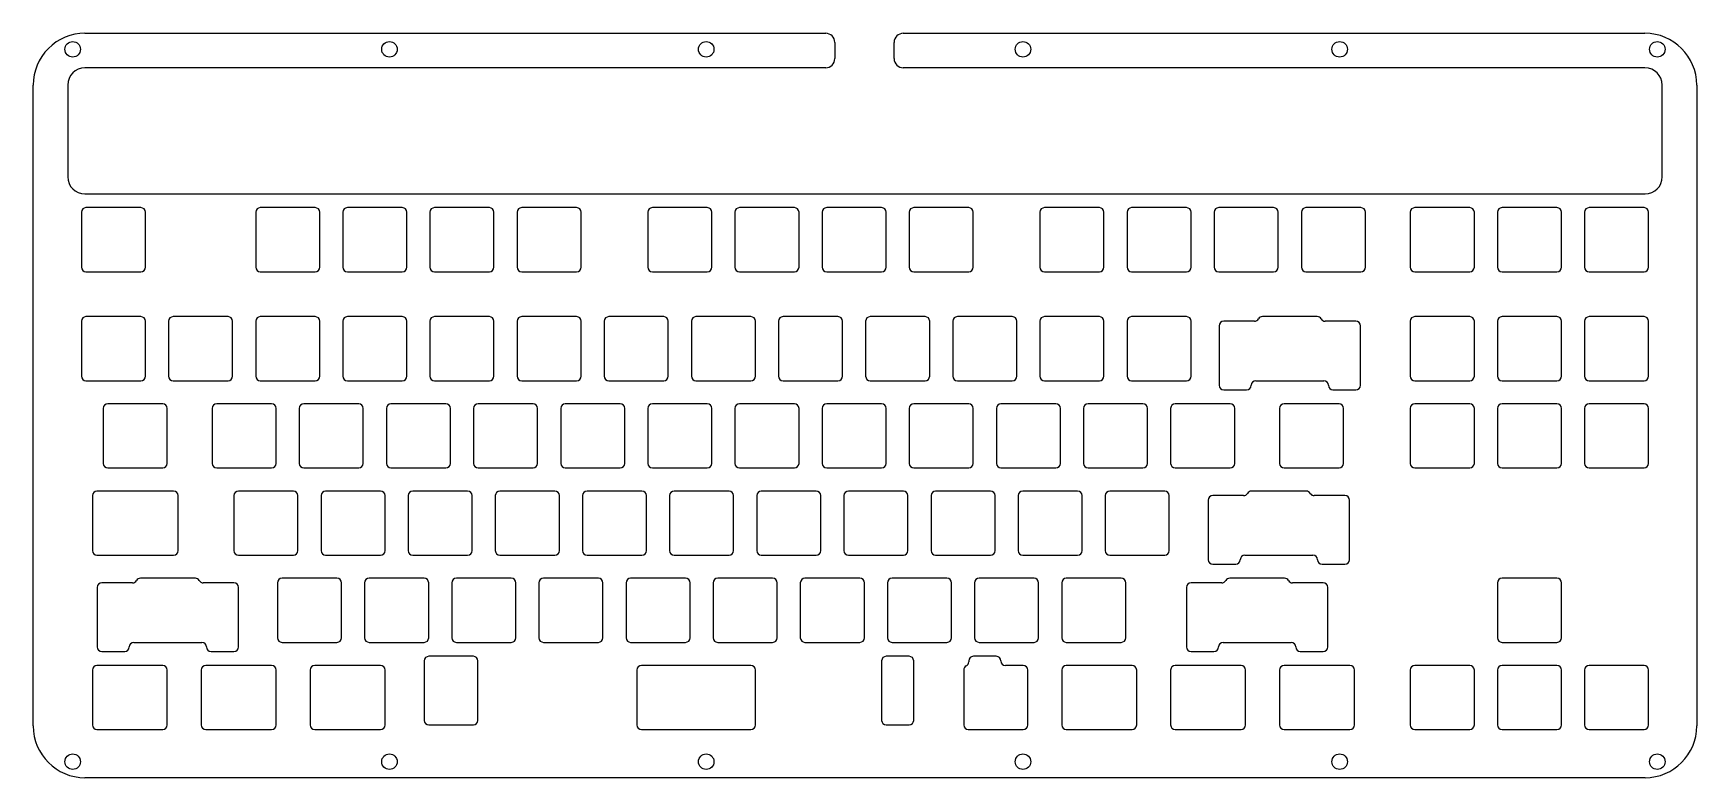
# Model space of a CAD drawing. Header units: millimetres. Extents: x 6 to 369, y 8 to 171.
import ezdxf

# ---------------------------------------------------------------- set-up
doc = ezdxf.new("R2010")
doc.units = ezdxf.units.MM

msp = doc.modelspace()

# ---------------------------------------------------------------- linework, layer by layer
at = {"color": 0}
for p, q in [((17, 170.97), (178.93, 170.97)), ((195.9, 170.97), (358.05, 170.97)), ((180.93, 168.97), (180.93, 165.44)), ((193.9, 165.44), (193.9, 168.97)), ((178.93, 163.44), (17, 163.44)), ((358.05, 163.44), (195.9, 163.44)), ((5.7, 19.66), (5.7, 159.66)), ((13.22, 159.66), (13.22, 139.63)), ((361.83, 139.63), (361.83, 159.66)), ((369.36, 159.66), (369.36, 19.66)), ((16.97, 135.88), (358.08, 135.88)), ((16.22, 131.88), (16.22, 119.88)), ((29.22, 132.88), (17.22, 132.88)), ((30.22, 119.88), (30.22, 131.88)), ((54.32, 131.88), (54.32, 119.88)), ((67.32, 132.88), (55.32, 132.88)), ((68.32, 119.88), (68.32, 131.88)), ((73.37, 131.88), (73.37, 119.88)), ((86.37, 132.88), (74.37, 132.88)), ((87.37, 119.88), (87.37, 131.88)), ((92.42, 131.88), (92.42, 119.88)), ((105.42, 132.88), (93.42, 132.88)), ((106.42, 119.88), (106.42, 131.88)), ((111.47, 131.88), (111.47, 119.88)), ((124.47, 132.88), (112.47, 132.88)), ((125.47, 119.88), (125.47, 131.88)), ((140.05, 131.88), (140.05, 119.88)), ((153.05, 132.88), (141.05, 132.88)), ((154.05, 119.88), (154.05, 131.88)), ((159.1, 131.88), (159.1, 119.88)), ((172.1, 132.88), (160.1, 132.88)), ((173.1, 119.88), (173.1, 131.88)), ((178.15, 131.88), (178.15, 119.88)), ((191.15, 132.88), (179.15, 132.88)), ((192.15, 119.88), (192.15, 131.88)), ((197.2, 131.88), (197.2, 119.88)), ((210.2, 132.88), (198.2, 132.88)), ((211.2, 119.88), (211.2, 131.88)), ((225.77, 131.88), (225.77, 119.88)), ((238.77, 132.88), (226.77, 132.88)), ((239.77, 119.88), (239.77, 131.88)), ((244.82, 131.88), (244.82, 119.88)), ((257.82, 132.88), (245.82, 132.88)), ((258.82, 119.88), (258.82, 131.88)), ((263.87, 131.88), (263.87, 119.88)), ((276.87, 132.88), (264.87, 132.88)), ((277.87, 119.88), (277.87, 131.88)), ((282.92, 131.88), (282.92, 119.88)), ((295.92, 132.88), (283.92, 132.88)), ((296.92, 119.88), (296.92, 131.88)), ((306.74, 131.88), (306.74, 119.88)), ((319.74, 132.88), (307.74, 132.88)), ((320.74, 119.88), (320.74, 131.88)), ((325.79, 131.88), (325.79, 119.88)), ((338.79, 132.88), (326.79, 132.88)), ((339.79, 119.88), (339.79, 131.88)), ((344.84, 131.88), (344.84, 119.88)), ((357.84, 132.88), (345.84, 132.88)), ((358.84, 119.88), (358.84, 131.88)), ((17.22, 118.88), (29.22, 118.88)), ((55.32, 118.88), (67.32, 118.88)), ((74.37, 118.88), (86.37, 118.88)), ((93.42, 118.88), (105.42, 118.88)), ((112.47, 118.88), (124.47, 118.88)), ((141.05, 118.88), (153.05, 118.88)), ((160.1, 118.88), (172.1, 118.88)), ((179.15, 118.88), (191.15, 118.88)), ((198.2, 118.88), (210.2, 118.88)), ((226.77, 118.88), (238.77, 118.88)), ((245.82, 118.88), (257.82, 118.88)), ((264.87, 118.88), (276.87, 118.88)), ((283.92, 118.88), (295.92, 118.88)), ((307.74, 118.88), (319.74, 118.88)), ((326.79, 118.88), (338.79, 118.88)), ((345.84, 118.88), (357.84, 118.88)), ((16.22, 108.07), (16.22, 96.07)), ((29.22, 109.07), (17.22, 109.07)), ((30.22, 96.07), (30.22, 108.07)), ((35.27, 108.07), (35.27, 96.07)), ((48.27, 109.07), (36.27, 109.07)), ((49.27, 96.07), (49.27, 108.07)), ((54.32, 108.07), (54.32, 96.07)), ((67.32, 109.07), (55.32, 109.07)), ((68.32, 96.07), (68.32, 108.07)), ((73.37, 108.07), (73.37, 96.07)), ((86.37, 109.07), (74.37, 109.07)), ((87.37, 96.07), (87.37, 108.07)), ((92.42, 108.07), (92.42, 96.07)), ((105.42, 109.07), (93.42, 109.07)), ((106.42, 96.07), (106.42, 108.07)), ((111.47, 108.07), (111.47, 96.07)), ((124.47, 109.07), (112.47, 109.07)), ((125.47, 96.07), (125.47, 108.07)), ((130.52, 108.07), (130.52, 96.07)), ((143.52, 109.07), (131.52, 109.07)), ((144.52, 96.07), (144.52, 108.07)), ((149.57, 108.07), (149.57, 96.07)), ((162.57, 109.07), (150.57, 109.07)), ((163.57, 96.07), (163.57, 108.07)), ((168.62, 108.07), (168.62, 96.07)), ((181.62, 109.07), (169.62, 109.07)), ((182.62, 96.07), (182.62, 108.07)), ((187.67, 108.07), (187.67, 96.07)), ((200.67, 109.07), (188.67, 109.07)), ((201.67, 96.07), (201.67, 108.07)), ((206.72, 108.07), (206.72, 96.07)), ((219.72, 109.07), (207.72, 109.07)), ((220.72, 96.07), (220.72, 108.07)), ((225.77, 108.07), (225.77, 96.07)), ((238.77, 109.07), (226.77, 109.07)), ((239.77, 96.07), (239.77, 108.07)), ((244.82, 108.07), (244.82, 96.07)), ((257.82, 109.07), (245.82, 109.07)), ((258.82, 96.07), (258.82, 108.07)), ((264.96, 107.07), (264.96, 94.07)), ((272.67, 108.07), (265.96, 108.07)), ((286.4, 109.07), (274.4, 109.07)), ((294.84, 108.07), (288.13, 108.07)), ((295.84, 94.07), (295.84, 107.07)), ((306.74, 108.07), (306.74, 96.07)), ((319.74, 109.07), (307.74, 109.07)), ((320.74, 96.07), (320.74, 108.07)), ((325.79, 108.07), (325.79, 96.07)), ((338.79, 109.07), (326.79, 109.07)), ((339.79, 96.07), (339.79, 108.07)), ((344.84, 108.07), (344.84, 96.07)), ((357.84, 109.07), (345.84, 109.07)), ((358.84, 96.07), (358.84, 108.07)), ((17.22, 95.07), (29.22, 95.07)), ((36.27, 95.07), (48.27, 95.07)), ((55.32, 95.07), (67.32, 95.07)), ((74.37, 95.07), (86.37, 95.07)), ((93.42, 95.07), (105.42, 95.07)), ((112.47, 95.07), (124.47, 95.07)), ((131.52, 95.07), (143.52, 95.07)), ((150.57, 95.07), (162.57, 95.07)), ((169.62, 95.07), (181.62, 95.07)), ((188.67, 95.07), (200.67, 95.07)), ((207.72, 95.07), (219.72, 95.07)), ((226.77, 95.07), (238.77, 95.07)), ((245.82, 95.07), (257.82, 95.07)), ((272.96, 95.07), (287.84, 95.07)), ((307.74, 95.07), (319.74, 95.07)), ((326.79, 95.07), (338.79, 95.07)), ((345.84, 95.07), (357.84, 95.07)), ((265.96, 93.07), (270.96, 93.07)), ((289.84, 93.07), (294.84, 93.07)), ((20.99, 89.02), (20.99, 77.02)), ((33.99, 90.02), (21.99, 90.02)), ((34.99, 77.02), (34.99, 89.02)), ((44.8, 89.02), (44.8, 77.02)), ((57.8, 90.02), (45.8, 90.02)), ((58.8, 77.02), (58.8, 89.02)), ((63.85, 89.02), (63.85, 77.02)), ((76.85, 90.02), (64.85, 90.02)), ((77.85, 77.02), (77.85, 89.02)), ((82.9, 89.02), (82.9, 77.02)), ((95.9, 90.02), (83.9, 90.02)), ((96.9, 77.02), (96.9, 89.02)), ((101.95, 89.02), (101.95, 77.02)), ((114.95, 90.02), (102.95, 90.02)), ((115.95, 77.02), (115.95, 89.02)), ((121, 89.02), (121, 77.02)), ((134, 90.02), (122, 90.02)), ((135, 77.02), (135, 89.02)), ((140.05, 89.02), (140.05, 77.02)), ((153.05, 90.02), (141.05, 90.02)), ((154.05, 77.02), (154.05, 89.02)), ((159.1, 89.02), (159.1, 77.02)), ((172.1, 90.02), (160.1, 90.02)), ((173.1, 77.02), (173.1, 89.02)), ((178.15, 89.02), (178.15, 77.02)), ((191.15, 90.02), (179.15, 90.02)), ((192.15, 77.02), (192.15, 89.02)), ((197.2, 89.02), (197.2, 77.02)), ((210.2, 90.02), (198.2, 90.02)), ((211.2, 77.02), (211.2, 89.02)), ((216.25, 89.02), (216.25, 77.02)), ((229.25, 90.02), (217.25, 90.02)), ((230.25, 77.02), (230.25, 89.02)), ((235.3, 89.02), (235.3, 77.02)), ((248.3, 90.02), (236.3, 90.02)), ((249.3, 77.02), (249.3, 89.02)), ((254.35, 89.02), (254.35, 77.02)), ((267.35, 90.02), (255.35, 90.02)), ((268.35, 77.02), (268.35, 89.02)), ((278.16, 89.02), (278.16, 77.02)), ((291.16, 90.02), (279.16, 90.02)), ((292.16, 77.02), (292.16, 89.02)), ((306.74, 89.02), (306.74, 77.02)), ((319.74, 90.02), (307.74, 90.02)), ((320.74, 77.02), (320.74, 89.02)), ((325.79, 89.02), (325.79, 77.02)), ((338.79, 90.02), (326.79, 90.02)), ((339.79, 77.02), (339.79, 89.02)), ((344.84, 89.02), (344.84, 77.02)), ((357.84, 90.02), (345.84, 90.02)), ((358.84, 77.02), (358.84, 89.02)), ((21.99, 76.02), (33.99, 76.02)), ((45.8, 76.02), (57.8, 76.02)), ((64.85, 76.02), (76.85, 76.02)), ((83.9, 76.02), (95.9, 76.02)), ((102.95, 76.02), (114.95, 76.02)), ((122, 76.02), (134, 76.02)), ((141.05, 76.02), (153.05, 76.02)), ((160.1, 76.02), (172.1, 76.02)), ((179.15, 76.02), (191.15, 76.02)), ((198.2, 76.02), (210.2, 76.02)), ((217.25, 76.02), (229.25, 76.02)), ((236.3, 76.02), (248.3, 76.02)), ((255.35, 76.02), (267.35, 76.02)), ((279.16, 76.02), (291.16, 76.02)), ((307.74, 76.02), (319.74, 76.02)), ((326.79, 76.02), (338.79, 76.02)), ((345.84, 76.02), (357.84, 76.02)), ((18.61, 69.97), (18.61, 57.97)), ((36.37, 70.97), (19.61, 70.97)), ((37.37, 57.97), (37.37, 69.97)), ((49.56, 69.97), (49.56, 57.97)), ((62.56, 70.97), (50.56, 70.97)), ((63.56, 57.97), (63.56, 69.97)), ((68.61, 69.97), (68.61, 57.97)), ((81.61, 70.97), (69.61, 70.97)), ((82.61, 57.97), (82.61, 69.97)), ((87.66, 69.97), (87.66, 57.97)), ((100.66, 70.97), (88.66, 70.97)), ((101.66, 57.97), (101.66, 69.97)), ((106.71, 69.97), (106.71, 57.97)), ((119.71, 70.97), (107.71, 70.97)), ((120.71, 57.97), (120.71, 69.97)), ((125.76, 69.97), (125.76, 57.97)), ((138.76, 70.97), (126.76, 70.97)), ((139.76, 57.97), (139.76, 69.97)), ((144.81, 69.97), (144.81, 57.97)), ((157.81, 70.97), (145.81, 70.97)), ((158.81, 57.97), (158.81, 69.97)), ((163.86, 69.97), (163.86, 57.97)), ((176.86, 70.97), (164.86, 70.97)), ((177.86, 57.97), (177.86, 69.97)), ((182.91, 69.97), (182.91, 57.97)), ((195.91, 70.97), (183.91, 70.97)), ((196.91, 57.97), (196.91, 69.97)), ((201.96, 69.97), (201.96, 57.97)), ((214.96, 70.97), (202.96, 70.97)), ((215.96, 57.97), (215.96, 69.97)), ((221.01, 69.97), (221.01, 57.97)), ((234.01, 70.97), (222.01, 70.97)), ((235.01, 57.97), (235.01, 69.97)), ((240.06, 69.97), (240.06, 57.97)), ((253.06, 70.97), (241.06, 70.97)), ((254.06, 57.97), (254.06, 69.97)), ((270.29, 69.97), (263.58, 69.97)), ((284.02, 70.97), (272.02, 70.97)), ((292.46, 69.97), (285.75, 69.97)), ((262.58, 68.97), (262.58, 55.97)), ((293.46, 55.97), (293.46, 68.97)), ((19.61, 56.97), (36.37, 56.97)), ((50.56, 56.97), (62.56, 56.97)), ((69.61, 56.97), (81.61, 56.97)), ((88.66, 56.97), (100.66, 56.97)), ((107.71, 56.97), (119.71, 56.97)), ((126.76, 56.97), (138.76, 56.97)), ((145.81, 56.97), (157.81, 56.97)), ((164.86, 56.97), (176.86, 56.97)), ((183.91, 56.97), (195.91, 56.97)), ((202.96, 56.97), (214.96, 56.97)), ((222.01, 56.97), (234.01, 56.97)), ((241.06, 56.97), (253.06, 56.97)), ((263.58, 54.97), (268.58, 54.97)), ((270.58, 56.97), (285.46, 56.97)), ((287.46, 54.97), (292.46, 54.97)), ((27.4, 50.92), (20.69, 50.92)), ((41.13, 51.92), (29.13, 51.92)), ((49.57, 50.92), (42.86, 50.92)), ((59.09, 50.92), (59.09, 38.92)), ((72.09, 51.92), (60.09, 51.92)), ((73.09, 38.92), (73.09, 50.92)), ((78.14, 50.92), (78.14, 38.92)), ((91.14, 51.92), (79.14, 51.92)), ((92.14, 38.92), (92.14, 50.92)), ((97.19, 50.92), (97.19, 38.92)), ((110.19, 51.92), (98.19, 51.92)), ((111.19, 38.92), (111.19, 50.92)), ((116.24, 50.92), (116.24, 38.92)), ((129.24, 51.92), (117.24, 51.92)), ((130.24, 38.92), (130.24, 50.92)), ((135.29, 50.92), (135.29, 38.92)), ((148.29, 51.92), (136.29, 51.92)), ((149.29, 38.92), (149.29, 50.92)), ((154.34, 50.92), (154.34, 38.92)), ((167.34, 51.92), (155.34, 51.92)), ((168.34, 38.92), (168.34, 50.92)), ((173.39, 50.92), (173.39, 38.92)), ((186.39, 51.92), (174.39, 51.92)), ((187.39, 38.92), (187.39, 50.92)), ((192.44, 50.92), (192.44, 38.92)), ((205.44, 51.92), (193.44, 51.92)), ((206.44, 38.92), (206.44, 50.92)), ((211.49, 50.92), (211.49, 38.92)), ((224.49, 51.92), (212.49, 51.92)), ((225.49, 38.92), (225.49, 50.92)), ((230.54, 50.92), (230.54, 38.92)), ((243.54, 51.92), (231.54, 51.92)), ((244.54, 38.92), (244.54, 50.92)), ((265.52, 50.92), (258.82, 50.92)), ((279.26, 51.92), (267.26, 51.92)), ((287.69, 50.92), (280.99, 50.92)), ((325.79, 50.92), (325.79, 38.92)), ((338.79, 51.92), (326.79, 51.92)), ((339.79, 38.92), (339.79, 50.92)), ((19.69, 49.92), (19.69, 36.92)), ((50.57, 36.92), (50.57, 49.92)), ((257.82, 49.92), (257.82, 36.92)), ((288.69, 36.92), (288.69, 49.92)), ((27.69, 37.92), (42.57, 37.92)), ((60.09, 37.92), (72.09, 37.92)), ((79.14, 37.92), (91.14, 37.92)), ((98.19, 37.92), (110.19, 37.92)), ((117.24, 37.92), (129.24, 37.92)), ((136.29, 37.92), (148.29, 37.92)), ((155.34, 37.92), (167.34, 37.92)), ((174.39, 37.92), (186.39, 37.92)), ((193.44, 37.92), (205.44, 37.92)), ((212.49, 37.92), (224.49, 37.92)), ((231.54, 37.92), (243.54, 37.92)), ((265.82, 37.92), (280.69, 37.92)), ((326.79, 37.92), (338.79, 37.92)), ((33.99, 32.87), (19.61, 32.87)), ((20.69, 35.92), (25.69, 35.92)), ((57.8, 32.87), (43.42, 32.87)), ((44.57, 35.92), (49.57, 35.92)), ((81.61, 32.87), (67.23, 32.87)), ((91.17, 33.87), (91.17, 20.87)), ((101.92, 34.87), (92.17, 34.87)), ((102.92, 20.87), (102.92, 33.87)), ((162.57, 32.87), (138.67, 32.87)), ((191.17, 33.87), (191.17, 20.87)), ((197.17, 34.87), (192.17, 34.87)), ((198.17, 20.87), (198.17, 33.87)), ((210.22, 33.87), (210.22, 33.67)), ((216.22, 34.87), (211.22, 34.87)), ((222.11, 32.87), (218.22, 32.87)), ((245.92, 32.87), (231.54, 32.87)), ((269.73, 32.87), (255.35, 32.87)), ((258.82, 35.92), (263.82, 35.92)), ((293.54, 32.87), (279.16, 32.87)), ((282.69, 35.92), (287.69, 35.92)), ((319.74, 32.87), (307.74, 32.87)), ((338.79, 32.87), (326.79, 32.87)), ((357.84, 32.87), (345.84, 32.87)), ((18.61, 31.87), (18.61, 19.87)), ((34.99, 19.87), (34.99, 31.87)), ((42.42, 31.87), (42.42, 19.87)), ((58.8, 19.87), (58.8, 31.87)), ((66.23, 31.87), (66.23, 19.87)), ((82.61, 19.87), (82.61, 31.87)), ((137.67, 31.87), (137.67, 19.87)), ((163.57, 19.87), (163.57, 31.87)), ((209.11, 31.87), (209.11, 19.87)), ((223.11, 19.87), (223.11, 31.87)), ((230.54, 31.87), (230.54, 19.87)), ((246.92, 19.87), (246.92, 31.87)), ((254.35, 31.87), (254.35, 19.87)), ((270.73, 19.87), (270.73, 31.87)), ((278.16, 31.87), (278.16, 19.87)), ((294.54, 19.87), (294.54, 31.87)), ((306.74, 31.87), (306.74, 19.87)), ((320.74, 19.87), (320.74, 31.87)), ((325.79, 31.87), (325.79, 19.87)), ((339.79, 19.87), (339.79, 31.87)), ((344.84, 31.87), (344.84, 19.87)), ((358.84, 19.87), (358.84, 31.87)), ((19.61, 18.87), (33.99, 18.87)), ((43.42, 18.87), (57.8, 18.87)), ((67.23, 18.87), (81.61, 18.87)), ((92.17, 19.87), (101.92, 19.87)), ((138.67, 18.87), (162.57, 18.87)), ((192.17, 19.87), (197.17, 19.87)), ((210.11, 18.87), (222.11, 18.87)), ((231.54, 18.87), (245.92, 18.87)), ((255.35, 18.87), (269.73, 18.87)), ((279.16, 18.87), (293.54, 18.87)), ((307.74, 18.87), (319.74, 18.87)), ((326.79, 18.87), (338.79, 18.87)), ((345.84, 18.87), (357.84, 18.87)), ((358.06, 8.35), (17, 8.35))]:
    msp.add_line(p, q, dxfattribs=at)
for centre in [(14.32, 167.47), (83.57, 167.47), (152.81, 167.47), (222.06, 167.47), (291.3, 167.47), (14.32, 11.85), (83.57, 11.85), (152.81, 11.85), (222.06, 11.85), (291.3, 11.85)]:
    msp.add_circle(centre, 1.7, dxfattribs=at)
at = {"linetype": 'Continuous'}
for centre in [(360.74, 167.47), (360.74, 11.85)]:
    msp.add_circle(centre, 1.7, dxfattribs=at)
at = {"color": 0}
for centre, radius, start, end in [((17, 159.66), 11.31, 90.0162, 180.0162), ((178.93, 168.97), 2, 0, 90), ((195.9, 168.97), 2, 90, 180), ((358.05, 159.66), 11.31, 0.0162, 90.0162), ((178.93, 165.44), 2, 270, 0), ((195.9, 165.44), 2, 180, 270), ((17, 159.66), 3.78, 90.052, 180.052), ((358.05, 159.66), 3.78, 0.052, 90.052), ((16.97, 139.63), 3.75, 180, 270), ((358.08, 139.63), 3.75, 270, 0), ((17.22, 131.88), 1, 90, 180), ((29.22, 131.88), 1, 0, 90), ((55.32, 131.88), 1, 90, 180), ((67.32, 131.88), 1, 0, 90), ((74.37, 131.88), 1, 90, 180), ((86.37, 131.88), 1, 0, 90), ((93.42, 131.88), 1, 90, 180), ((105.42, 131.88), 1, 0, 90), ((112.47, 131.88), 1, 90, 180), ((124.47, 131.88), 1, 0, 90), ((141.05, 131.88), 1, 90, 180), ((153.05, 131.88), 1, 0, 90), ((160.1, 131.88), 1, 90, 180), ((172.1, 131.88), 1, 0, 90), ((179.15, 131.88), 1, 90, 180), ((191.15, 131.88), 1, 0, 90), ((198.2, 131.88), 1, 90, 180), ((210.2, 131.88), 1, 0, 90), ((226.77, 131.88), 1, 90, 180), ((238.77, 131.88), 1, 0, 90), ((245.82, 131.88), 1, 90, 180), ((257.82, 131.88), 1, 0, 90), ((264.87, 131.88), 1, 90, 180), ((276.87, 131.88), 1, 0, 90), ((283.92, 131.88), 1, 90, 180), ((295.92, 131.88), 1, 0, 90), ((307.74, 131.88), 1, 90, 180), ((319.74, 131.88), 1, 0, 90), ((326.79, 131.88), 1, 90, 180), ((338.79, 131.88), 1, 0, 90), ((345.84, 131.88), 1, 90, 180), ((357.84, 131.88), 1, 0, 90), ((17.22, 119.88), 1, 180, 270), ((29.22, 119.88), 1, 270, 0), ((55.32, 119.88), 1, 180, 270), ((67.32, 119.88), 1, 270, 0), ((74.37, 119.88), 1, 180, 270), ((86.37, 119.88), 1, 270, 0), ((93.42, 119.88), 1, 180, 270), ((105.42, 119.88), 1, 270, 0), ((112.47, 119.88), 1, 180, 270), ((124.47, 119.88), 1, 270, 0), ((141.05, 119.88), 1, 180, 270), ((153.05, 119.88), 1, 270, 0), ((160.1, 119.88), 1, 180, 270), ((172.1, 119.88), 1, 270, 0), ((179.15, 119.88), 1, 180, 270), ((191.15, 119.88), 1, 270, 0), ((198.2, 119.88), 1, 180, 270), ((210.2, 119.88), 1, 270, 0), ((226.77, 119.88), 1, 180, 270), ((238.77, 119.88), 1, 270, 0), ((245.82, 119.88), 1, 180, 270), ((257.82, 119.88), 1, 270, 0), ((264.87, 119.88), 1, 180, 270), ((276.87, 119.88), 1, 270, 0), ((283.92, 119.88), 1, 180, 270), ((295.92, 119.88), 1, 270, 0), ((307.74, 119.88), 1, 180, 270), ((319.74, 119.88), 1, 270, 0), ((326.79, 119.88), 1, 180, 270), ((338.79, 119.88), 1, 270, 0), ((345.84, 119.88), 1, 180, 270), ((357.84, 119.88), 1, 270, 0), ((17.22, 108.07), 1, 90, 180), ((29.22, 108.07), 1, 0, 90), ((36.27, 108.07), 1, 90, 180), ((48.27, 108.07), 1, 0, 90), ((55.32, 108.07), 1, 90, 180), ((67.32, 108.07), 1, 0, 90), ((74.37, 108.07), 1, 90, 180), ((86.37, 108.07), 1, 0, 90), ((93.42, 108.07), 1, 90, 180), ((105.42, 108.07), 1, 0, 90), ((112.47, 108.07), 1, 90, 180), ((124.47, 108.07), 1, 0, 90), ((131.52, 108.07), 1, 90, 180), ((143.52, 108.07), 1, 0, 90), ((150.57, 108.07), 1, 90, 180), ((162.57, 108.07), 1, 0, 90), ((169.62, 108.07), 1, 90, 180), ((181.62, 108.07), 1, 0, 90), ((188.67, 108.07), 1, 90, 180), ((200.67, 108.07), 1, 0, 90), ((207.72, 108.07), 1, 90, 180), ((219.72, 108.07), 1, 0, 90), ((226.77, 108.07), 1, 90, 180), ((238.77, 108.07), 1, 0, 90), ((245.82, 108.07), 1, 90, 180), ((257.82, 108.07), 1, 0, 90), ((265.96, 107.07), 1, 90, 180), ((272.67, 109.07), 1, 270, 330), ((274.4, 108.07), 1, 90, 150), ((286.4, 108.07), 1, 30, 90), ((288.13, 109.07), 1, 210, 270), ((294.84, 107.07), 1, 0, 90), ((307.74, 108.07), 1, 90, 180), ((319.74, 108.07), 1, 0, 90), ((326.79, 108.07), 1, 90, 180), ((338.79, 108.07), 1, 0, 90), ((345.84, 108.07), 1, 90, 180), ((357.84, 108.07), 1, 0, 90), ((17.22, 96.07), 1, 180, 270), ((29.22, 96.07), 1, 270, 0), ((36.27, 96.07), 1, 180, 270), ((48.27, 96.07), 1, 270, 0), ((55.32, 96.07), 1, 180, 270), ((67.32, 96.07), 1, 270, 0), ((74.37, 96.07), 1, 180, 270), ((86.37, 96.07), 1, 270, 0), ((93.42, 96.07), 1, 180, 270), ((105.42, 96.07), 1, 270, 0), ((112.47, 96.07), 1, 180, 270), ((124.47, 96.07), 1, 270, 0), ((131.52, 96.07), 1, 180, 270), ((143.52, 96.07), 1, 270, 0), ((150.57, 96.07), 1, 180, 270), ((162.57, 96.07), 1, 270, 0), ((169.62, 96.07), 1, 180, 270), ((181.62, 96.07), 1, 270, 0), ((188.67, 96.07), 1, 180, 270), ((200.67, 96.07), 1, 270, 0), ((207.72, 96.07), 1, 180, 270), ((219.72, 96.07), 1, 270, 0), ((226.77, 96.07), 1, 180, 270), ((238.77, 96.07), 1, 270, 0), ((245.82, 96.07), 1, 180, 270), ((257.82, 96.07), 1, 270, 0), ((272.96, 94.07), 1, 90, 180), ((287.84, 94.07), 1, 0, 90), ((307.74, 96.07), 1, 180, 270), ((319.74, 96.07), 1, 270, 0), ((326.79, 96.07), 1, 180, 270), ((338.79, 96.07), 1, 270, 0), ((345.84, 96.07), 1, 180, 270), ((357.84, 96.07), 1, 270, 0), ((265.96, 94.07), 1, 180, 270), ((270.96, 94.07), 1, 270, 0), ((289.84, 94.07), 1, 180, 270), ((294.84, 94.07), 1, 270, 0), ((21.99, 89.02), 1, 90, 180), ((33.99, 89.02), 1, 0, 90), ((45.8, 89.02), 1, 90, 180), ((57.8, 89.02), 1, 0, 90), ((64.85, 89.02), 1, 90, 180), ((76.85, 89.02), 1, 0, 90), ((83.9, 89.02), 1, 90, 180), ((95.9, 89.02), 1, 0, 90), ((102.95, 89.02), 1, 90, 180), ((114.95, 89.02), 1, 0, 90), ((122, 89.02), 1, 90, 180), ((134, 89.02), 1, 0, 90), ((141.05, 89.02), 1, 90, 180), ((153.05, 89.02), 1, 0, 90), ((160.1, 89.02), 1, 90, 180), ((172.1, 89.02), 1, 0, 90), ((179.15, 89.02), 1, 90, 180), ((191.15, 89.02), 1, 0, 90), ((198.2, 89.02), 1, 90, 180), ((210.2, 89.02), 1, 0, 90), ((217.25, 89.02), 1, 90, 180), ((229.25, 89.02), 1, 0, 90), ((236.3, 89.02), 1, 90, 180), ((248.3, 89.02), 1, 0, 90), ((255.35, 89.02), 1, 90, 180), ((267.35, 89.02), 1, 0, 90), ((279.16, 89.02), 1, 90, 180), ((291.16, 89.02), 1, 0, 90), ((307.74, 89.02), 1, 90, 180), ((319.74, 89.02), 1, 0, 90), ((326.79, 89.02), 1, 90, 180), ((338.79, 89.02), 1, 0, 90), ((345.84, 89.02), 1, 90, 180), ((357.84, 89.02), 1, 0, 90), ((21.99, 77.02), 1, 180, 270), ((33.99, 77.02), 1, 270, 0), ((45.8, 77.02), 1, 180, 270), ((57.8, 77.02), 1, 270, 0), ((64.85, 77.02), 1, 180, 270), ((76.85, 77.02), 1, 270, 0), ((83.9, 77.02), 1, 180, 270), ((95.9, 77.02), 1, 270, 0), ((102.95, 77.02), 1, 180, 270), ((114.95, 77.02), 1, 270, 0), ((122, 77.02), 1, 180, 270), ((134, 77.02), 1, 270, 0), ((141.05, 77.02), 1, 180, 270), ((153.05, 77.02), 1, 270, 0), ((160.1, 77.02), 1, 180, 270), ((172.1, 77.02), 1, 270, 0), ((179.15, 77.02), 1, 180, 270), ((191.15, 77.02), 1, 270, 0), ((198.2, 77.02), 1, 180, 270), ((210.2, 77.02), 1, 270, 0), ((217.25, 77.02), 1, 180, 270), ((229.25, 77.02), 1, 270, 0), ((236.3, 77.02), 1, 180, 270), ((248.3, 77.02), 1, 270, 0), ((255.35, 77.02), 1, 180, 270), ((267.35, 77.02), 1, 270, 0), ((279.16, 77.02), 1, 180, 270), ((291.16, 77.02), 1, 270, 0), ((307.74, 77.02), 1, 180, 270), ((319.74, 77.02), 1, 270, 0), ((326.79, 77.02), 1, 180, 270), ((338.79, 77.02), 1, 270, 0), ((345.84, 77.02), 1, 180, 270), ((357.84, 77.02), 1, 270, 0), ((19.61, 69.97), 1, 90, 180), ((36.37, 69.97), 1, 0, 90), ((50.56, 69.97), 1, 90, 180), ((62.56, 69.97), 1, 0, 90), ((69.61, 69.97), 1, 90, 180), ((81.61, 69.97), 1, 0, 90), ((88.66, 69.97), 1, 90, 180), ((100.66, 69.97), 1, 0, 90), ((107.71, 69.97), 1, 90, 180), ((119.71, 69.97), 1, 0, 90), ((126.76, 69.97), 1, 90, 180), ((138.76, 69.97), 1, 0, 90), ((145.81, 69.97), 1, 90, 180), ((157.81, 69.97), 1, 0, 90), ((164.86, 69.97), 1, 90, 180), ((176.86, 69.97), 1, 0, 90), ((183.91, 69.97), 1, 90, 180), ((195.91, 69.97), 1, 0, 90), ((202.96, 69.97), 1, 90, 180), ((214.96, 69.97), 1, 0, 90), ((222.01, 69.97), 1, 90, 180), ((234.01, 69.97), 1, 0, 90), ((241.06, 69.97), 1, 90, 180), ((253.06, 69.97), 1, 0, 90), ((263.58, 68.97), 1, 90, 180), ((270.29, 70.97), 1, 270, 330), ((272.02, 69.97), 1, 90, 150), ((284.02, 69.97), 1, 30, 90), ((285.75, 70.97), 1, 210, 270), ((292.46, 68.97), 1, 0, 90), ((19.61, 57.97), 1, 180, 270), ((36.37, 57.97), 1, 270, 0), ((50.56, 57.97), 1, 180, 270), ((62.56, 57.97), 1, 270, 0), ((69.61, 57.97), 1, 180, 270), ((81.61, 57.97), 1, 270, 0), ((88.66, 57.97), 1, 180, 270), ((100.66, 57.97), 1, 270, 0), ((107.71, 57.97), 1, 180, 270), ((119.71, 57.97), 1, 270, 0), ((126.76, 57.97), 1, 180, 270), ((138.76, 57.97), 1, 270, 0), ((145.81, 57.97), 1, 180, 270), ((157.81, 57.97), 1, 270, 0), ((164.86, 57.97), 1, 180, 270), ((176.86, 57.97), 1, 270, 0), ((183.91, 57.97), 1, 180, 270), ((195.91, 57.97), 1, 270, 0), ((202.96, 57.97), 1, 180, 270), ((214.96, 57.97), 1, 270, 0), ((222.01, 57.97), 1, 180, 270), ((234.01, 57.97), 1, 270, 0), ((241.06, 57.97), 1, 180, 270), ((253.06, 57.97), 1, 270, 0), ((263.58, 55.97), 1, 180, 270), ((268.58, 55.97), 1, 270, 0), ((270.58, 55.97), 1, 90, 180), ((285.46, 55.97), 1, 0, 90), ((287.46, 55.97), 1, 180, 270), ((292.46, 55.97), 1, 270, 0), ((20.69, 49.92), 1, 90, 180), ((27.4, 51.92), 1, 270, 330), ((29.13, 50.92), 1, 90, 150), ((41.13, 50.92), 1, 30, 90), ((42.86, 51.92), 1, 210, 270), ((49.57, 49.92), 1, 0, 90), ((60.09, 50.92), 1, 90, 180), ((72.09, 50.92), 1, 0, 90), ((79.14, 50.92), 1, 90, 180), ((91.14, 50.92), 1, 0, 90), ((98.19, 50.92), 1, 90, 180), ((110.19, 50.92), 1, 0, 90), ((117.24, 50.92), 1, 90, 180), ((129.24, 50.92), 1, 0, 90), ((136.29, 50.92), 1, 90, 180), ((148.29, 50.92), 1, 0, 90), ((155.34, 50.92), 1, 90, 180), ((167.34, 50.92), 1, 0, 90), ((174.39, 50.92), 1, 90, 180), ((186.39, 50.92), 1, 0, 90), ((193.44, 50.92), 1, 90, 180), ((205.44, 50.92), 1, 0, 90), ((212.49, 50.92), 1, 90, 180), ((224.49, 50.92), 1, 0, 90), ((231.54, 50.92), 1, 90, 180), ((243.54, 50.92), 1, 0, 90), ((258.82, 49.92), 1, 90, 180), ((265.52, 51.92), 1, 270, 330), ((267.26, 50.92), 1, 90, 150), ((279.26, 50.92), 1, 30, 90), ((280.99, 51.92), 1, 210, 270), ((287.69, 49.92), 1, 0, 90), ((326.79, 50.92), 1, 90, 180), ((338.79, 50.92), 1, 0, 90), ((20.69, 36.92), 1, 180, 270), ((25.69, 36.92), 1, 270, 0), ((27.69, 36.92), 1, 90, 180), ((42.57, 36.92), 1, 0, 90), ((44.57, 36.92), 1, 180, 270), ((49.57, 36.92), 1, 270, 0), ((60.09, 38.92), 1, 180, 270), ((72.09, 38.92), 1, 270, 0), ((79.14, 38.92), 1, 180, 270), ((91.14, 38.92), 1, 270, 0), ((98.19, 38.92), 1, 180, 270), ((110.19, 38.92), 1, 270, 0), ((117.24, 38.92), 1, 180, 270), ((129.24, 38.92), 1, 270, 0), ((136.29, 38.92), 1, 180, 270), ((148.29, 38.92), 1, 270, 0), ((155.34, 38.92), 1, 180, 270), ((167.34, 38.92), 1, 270, 0), ((174.39, 38.92), 1, 180, 270), ((186.39, 38.92), 1, 270, 0), ((193.44, 38.92), 1, 180, 270), ((205.44, 38.92), 1, 270, 0), ((212.49, 38.92), 1, 180, 270), ((224.49, 38.92), 1, 270, 0), ((231.54, 38.92), 1, 180, 270), ((243.54, 38.92), 1, 270, 0), ((258.82, 36.92), 1, 180, 270), ((263.82, 36.92), 1, 270, 0), ((265.82, 36.92), 1, 90, 180), ((280.69, 36.92), 1, 0, 90), ((282.69, 36.92), 1, 180, 270), ((287.69, 36.92), 1, 270, 0), ((326.79, 38.92), 1, 180, 270), ((338.79, 38.92), 1, 270, 0), ((19.61, 31.87), 1, 90, 180), ((33.99, 31.87), 1, 0, 90), ((43.42, 31.87), 1, 90, 180), ((57.8, 31.87), 1, 0, 90), ((67.23, 31.87), 1, 90, 180), ((81.61, 31.87), 1, 0, 90), ((92.17, 33.87), 1, 90, 180), ((101.92, 33.87), 1, 0, 90), ((138.67, 31.87), 1, 90, 180), ((162.57, 31.87), 1, 0, 90), ((192.17, 33.87), 1, 90, 180), ((197.17, 33.87), 1, 0, 90), ((210.11, 31.87), 1, 116.1438, 180), ((209.22, 33.67), 1, 296.1438, 0), ((211.22, 33.87), 1, 90, 180), ((216.22, 33.87), 1, 0, 90), ((218.22, 33.87), 1, 180, 270), ((222.11, 31.87), 1, 0, 90), ((231.54, 31.87), 1, 90, 180), ((245.92, 31.87), 1, 0, 90), ((255.35, 31.87), 1, 90, 180), ((269.73, 31.87), 1, 0, 90), ((279.16, 31.87), 1, 90, 180), ((293.54, 31.87), 1, 0, 90), ((307.74, 31.87), 1, 90, 180), ((319.74, 31.87), 1, 0, 90), ((326.79, 31.87), 1, 90, 180), ((338.79, 31.87), 1, 0, 90), ((345.84, 31.87), 1, 90, 180), ((357.84, 31.87), 1, 0, 90), ((17, 19.66), 11.31, 180.0162, 269.9838), ((19.61, 19.87), 1, 180, 270), ((33.99, 19.87), 1, 270, 0), ((43.42, 19.87), 1, 180, 270), ((57.8, 19.87), 1, 270, 0), ((67.23, 19.87), 1, 180, 270), ((81.61, 19.87), 1, 270, 0), ((92.17, 20.87), 1, 180, 270), ((101.92, 20.87), 1, 270, 0), ((138.67, 19.87), 1, 180, 270), ((162.57, 19.87), 1, 270, 0), ((192.17, 20.87), 1, 180, 270), ((197.17, 20.87), 1, 270, 0), ((210.11, 19.87), 1, 180, 270), ((222.11, 19.87), 1, 270, 0), ((231.54, 19.87), 1, 180, 270), ((245.92, 19.87), 1, 270, 0), ((255.35, 19.87), 1, 180, 270), ((269.73, 19.87), 1, 270, 0), ((279.16, 19.87), 1, 180, 270), ((293.54, 19.87), 1, 270, 0), ((307.74, 19.87), 1, 180, 270), ((319.74, 19.87), 1, 270, 0), ((326.79, 19.87), 1, 180, 270), ((338.79, 19.87), 1, 270, 0), ((345.84, 19.87), 1, 180, 270), ((357.84, 19.87), 1, 270, 0), ((358.05, 19.66), 11.31, 270.0162, 0.0162)]:
    msp.add_arc(centre, radius, start, end, dxfattribs=at)

doc.saveas('drawing.dxf')
